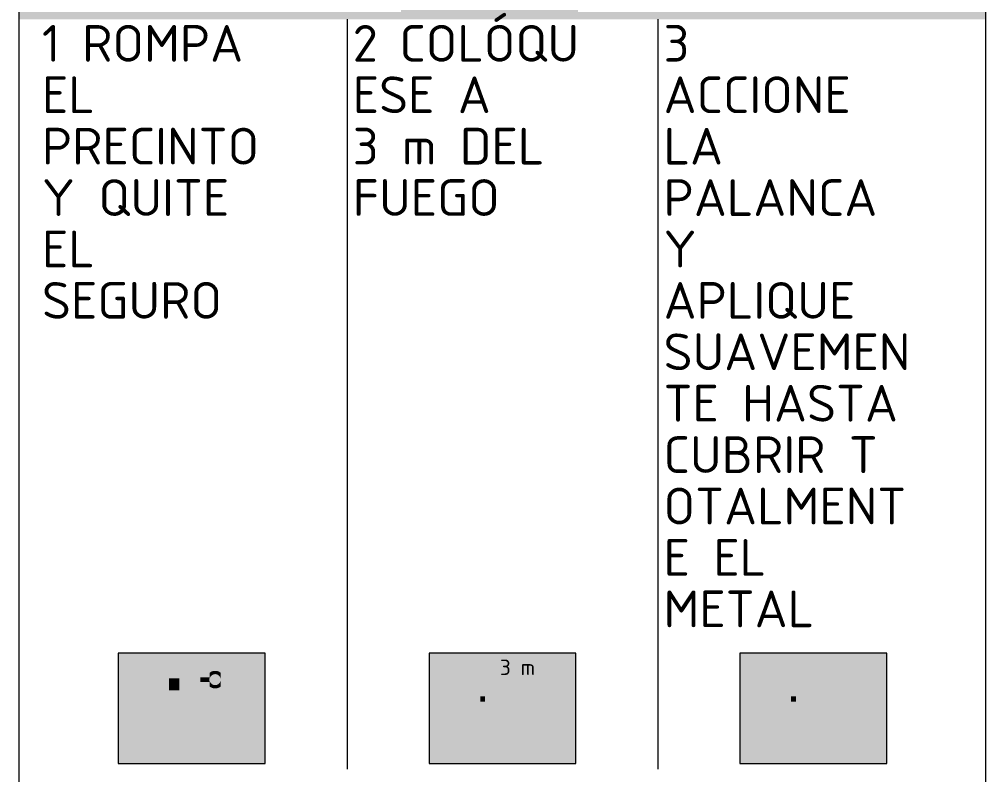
# Model space of a CAD drawing. Header units: millimetres. Extents: x 0 to 2208, y 0 to 420.
# Drawn here: x 1745.2 to 1830.8, y 273.2 to 340 of the extents above; entities that cross this region are included whole.
import ezdxf
from ezdxf.enums import TextEntityAlignment as Align

# ---------------------------------------------------------------- set-up
doc = ezdxf.new("R2010")
doc.units = ezdxf.units.MM
doc.layers.add('08-FINA', color=5, linetype='CONTINUOUS', lineweight=18)
doc.layers.add('13-GRAFICA', color=30, linetype='CONTINUOUS', lineweight=18)
doc.styles.add('ISO3098', font='isocpeur.ttf')

msp = doc.modelspace()

# ---------------------------------------------------------------- hatches: boundary and pattern name
at = {"layer": '13-GRAFICA', "true_color": 0x191919}
h = msp.add_hatch(color=7, dxfattribs=at)
h.dxf.hatch_style = 1
h.paths.add_polyline_path([(1830.765, 340.004), (1830.765, 343.644), (1745.235, 343.644), (1745.235, 340.004)])
at = {"layer": '13-GRAFICA', "true_color": 0xffffff}
h = msp.add_hatch(color=7, dxfattribs=at)
h.dxf.hatch_style = 1
h.paths.add_polyline_path([(1766.99, 274.154), (1766.99, 283.904), (1753.99, 283.904), (1753.99, 274.154)])
h = msp.add_hatch(color=7, dxfattribs=at)
h.dxf.hatch_style = 1
h.paths.add_polyline_path([(1794.5, 274.154), (1794.5, 283.904), (1781.5, 283.904), (1781.5, 274.154)])
h = msp.add_hatch(color=7, dxfattribs=at)
h.dxf.hatch_style = 1
h.paths.add_polyline_path([(1822.01, 274.154), (1822.01, 283.904), (1809.01, 283.904), (1809.01, 274.154)])
at = {"layer": '13-GRAFICA', "true_color": 0x191919}
h = msp.add_hatch(color=7, dxfattribs=at)
h.dxf.hatch_style = 1
h.paths.add_polyline_path([(1761.189, 282.543), (1761.208, 282.544), (1761.227, 282.543), (1761.245, 282.541), (1761.263, 282.537), (1761.281, 282.531), (1761.298, 282.523), (1761.314, 282.514), (1761.329, 282.503), (1761.343, 282.491), (1761.356, 282.477), (1761.368, 282.463), (1761.377, 282.447), (1761.386, 282.43), (1761.392, 282.413), (1761.397, 282.395), (1761.4, 282.376), (1761.402, 282.358), (1761.401, 282.339), (1761.399, 282.32), (1761.395, 282.302), (1761.389, 282.284), (1761.381, 282.267), (1761.372, 282.251), (1761.361, 282.236), (1761.349, 282.222), (1761.335, 282.209), (1761.32, 282.198), (1761.304, 282.188), (1761.288, 282.18), (1761.27, 282.173), (1761.252, 282.168), (1758.819, 281.636), (1758.8, 281.633), (1758.782, 281.631), (1758.763, 281.632), (1758.744, 281.634), (1758.726, 281.639), (1758.709, 281.645), (1758.692, 281.652), (1758.675, 281.661), (1758.66, 281.672), (1758.646, 281.685), (1758.633, 281.698), (1758.622, 281.713), (1758.612, 281.729), (1758.604, 281.745), (1758.597, 281.763), (1758.592, 281.781), (1758.589, 281.799), (1758.588, 281.818), (1758.588, 281.837), (1758.591, 281.855), (1758.595, 281.873), (1758.601, 281.891), (1758.609, 281.908), (1758.618, 281.924), (1758.629, 281.939), (1758.641, 281.953), (1758.655, 281.966), (1758.669, 281.978), (1758.685, 281.987), (1758.702, 281.996), (1758.719, 282.002), (1758.737, 282.007), (1761.171, 282.54)])
h = msp.add_hatch(color=7, dxfattribs=at)
h.dxf.hatch_style = 1
h.paths.add_polyline_path([(1762.137, 282.213), (1762.202, 282.252), (1762.272, 282.285), (1762.344, 282.311), (1762.418, 282.329), (1762.494, 282.34), (1762.57, 282.344), (1762.647, 282.34), (1762.722, 282.329), (1762.796, 282.311), (1762.869, 282.285), (1762.938, 282.252), (1763.003, 282.213), (1763.058, 282.173), (1763.058, 281.564), (1763.055, 281.612), (1763.048, 281.659), (1763.037, 281.706), (1763.02, 281.751), (1763, 281.794), (1762.975, 281.835), (1762.947, 281.873), (1762.915, 281.909), (1762.879, 281.941), (1762.841, 281.969), (1762.8, 281.994), (1762.757, 282.015), (1762.712, 282.031), (1762.665, 282.042), (1762.618, 282.049), (1762.57, 282.052), (1762.522, 282.049), (1762.475, 282.042), (1762.429, 282.031), (1762.383, 282.015), (1762.34, 281.994), (1762.299, 281.969), (1762.261, 281.941), (1762.225, 281.909), (1762.193, 281.873), (1762.165, 281.835), (1762.14, 281.794), (1762.12, 281.751), (1762.104, 281.706), (1762.092, 281.659), (1762.085, 281.612), (1762.083, 281.564), (1762.083, 282.173)])
h = msp.add_hatch(color=7, dxfattribs=at)
h.dxf.hatch_style = 1
h.paths.add_polyline_path([(1784.46, 275.153), (1784.461, 275.123), (1784.459, 275.094), (1784.454, 275.064), (1784.446, 275.035), (1784.435, 275.007), (1784.422, 274.981), (1784.406, 274.955), (1784.388, 274.932), (1784.368, 274.91), (1784.345, 274.89), (1784.321, 274.873), (1784.295, 274.858), (1784.268, 274.846), (1784.239, 274.836), (1784.21, 274.83), (1784.181, 274.826), (1784.151, 274.825), (1784.121, 274.827), (1784.092, 274.832), (1784.063, 274.84), (1784.035, 274.85), (1784.008, 274.864), (1783.983, 274.879), (1783.959, 274.898), (1783.937, 274.918), (1783.918, 274.941), (1783.9, 274.965), (1783.886, 274.991), (1783.873, 275.018), (1783.864, 275.046), (1783.206, 277.373), (1782.705, 275.065), (1782.697, 275.036), (1782.686, 275.008), (1782.673, 274.981), (1782.657, 274.956), (1782.639, 274.932), (1782.619, 274.91), (1782.596, 274.891), (1782.572, 274.873), (1782.546, 274.858), (1782.519, 274.846), (1782.491, 274.837), (1782.461, 274.83), (1782.432, 274.826), (1782.402, 274.825), (1782.372, 274.827), (1782.343, 274.832), (1782.314, 274.84), (1782.286, 274.85), (1782.259, 274.863), (1782.234, 274.879), (1782.21, 274.897), (1782.189, 274.918), (1782.169, 274.94), (1782.152, 274.965), (1782.137, 274.991), (1782.124, 275.018), (1782.115, 275.046), (1782.108, 275.075), (1782.104, 275.105), (1782.103, 275.135), (1782.105, 275.164), (1782.11, 275.194), (1782.81, 278.412), (1782.807, 278.416), (1782.788, 278.452), (1782.773, 278.49), (1782.761, 278.53), (1782.754, 278.57), (1782.75, 278.611), (1782.75, 278.652), (1782.902, 281.238), (1782.907, 281.279), (1782.915, 281.319), (1782.928, 281.358), (1782.944, 281.396), (1782.963, 281.432), (1782.986, 281.466), (1783.013, 281.497), (1783.042, 281.526), (1783.074, 281.551), (1783.108, 281.574), (1783.145, 281.593), (1783.146, 281.594), (1783.118, 281.619), (1783.078, 281.664), (1783.042, 281.712), (1783.012, 281.763), (1782.986, 281.817), (1782.966, 281.873), (1782.951, 281.931), (1782.943, 281.99), (1782.94, 282.05), (1782.943, 282.109), (1782.951, 282.168), (1782.966, 282.226), (1782.986, 282.283), (1783.012, 282.336), (1783.042, 282.388), (1783.078, 282.436), (1783.118, 282.48), (1783.162, 282.52), (1783.21, 282.556), (1783.261, 282.586), (1783.315, 282.612), (1783.372, 282.632), (1783.429, 282.646), (1783.489, 282.655), (1783.548, 282.658), (1783.608, 282.655), (1783.667, 282.646), (1783.725, 282.632), (1783.781, 282.612), (1783.835, 282.586), (1783.886, 282.556), (1783.934, 282.52), (1783.978, 282.48), (1784.018, 282.436), (1784.054, 282.388), (1784.085, 282.336), (1784.11, 282.283), (1784.13, 282.226), (1784.145, 282.168), (1784.154, 282.109), (1784.157, 282.05), (1784.154, 281.99), (1784.145, 281.931), (1784.13, 281.873), (1784.11, 281.817), (1784.085, 281.763), (1784.054, 281.712), (1784.018, 281.664), (1783.978, 281.619), (1783.934, 281.579), (1783.886, 281.544), (1783.835, 281.513), (1783.781, 281.488), (1783.725, 281.467), (1783.667, 281.453), (1783.663, 281.452), (1783.681, 281.425), (1783.7, 281.388), (1783.715, 281.35), (1783.727, 281.311), (1783.734, 281.271), (1783.738, 281.23), (1783.738, 281.189), (1783.704, 280.615), (1784.413, 279.633), (1785.341, 279.766), (1785.363, 279.768), (1785.386, 279.768), (1785.408, 279.766), (1785.43, 279.761), (1785.451, 279.754), (1785.472, 279.746), (1785.492, 279.735), (1785.51, 279.723), (1785.527, 279.708), (1785.543, 279.692), (1785.557, 279.675), (1785.57, 279.656), (1785.58, 279.636), (1785.589, 279.616), (1785.595, 279.594), (1785.599, 279.572), (1785.601, 279.55), (1785.601, 279.528), (1785.599, 279.505), (1785.594, 279.483), (1785.588, 279.462), (1785.579, 279.441), (1785.568, 279.422), (1785.556, 279.403), (1785.542, 279.386), (1785.526, 279.37), (1785.508, 279.356), (1785.49, 279.344), (1785.47, 279.333), (1785.449, 279.325), (1785.428, 279.318), (1785.406, 279.314), (1784.341, 279.162), (1784.318, 279.16), (1784.296, 279.16), (1784.274, 279.163), (1784.251, 279.167), (1784.23, 279.174), (1784.209, 279.183), (1784.189, 279.193), (1784.171, 279.206), (1784.154, 279.221), (1784.138, 279.237), (1784.124, 279.254), (1783.661, 279.894), (1783.585, 278.603), (1783.581, 278.562), (1783.573, 278.522), (1783.56, 278.483), (1783.544, 278.445), (1783.539, 278.434), (1784.449, 275.212), (1784.456, 275.183)])
h = msp.add_hatch(color=7, dxfattribs=at)
h.dxf.hatch_style = 1
h.paths.add_polyline_path([(1811.97, 275.153), (1811.971, 275.123), (1811.969, 275.094), (1811.964, 275.064), (1811.956, 275.035), (1811.945, 275.007), (1811.932, 274.981), (1811.916, 274.955), (1811.898, 274.932), (1811.877, 274.91), (1811.855, 274.89), (1811.831, 274.873), (1811.805, 274.858), (1811.778, 274.846), (1811.749, 274.836), (1811.72, 274.83), (1811.691, 274.826), (1811.661, 274.825), (1811.631, 274.827), (1811.601, 274.832), (1811.573, 274.84), (1811.545, 274.85), (1811.518, 274.864), (1811.493, 274.879), (1811.469, 274.898), (1811.447, 274.918), (1811.428, 274.941), (1811.41, 274.965), (1811.396, 274.991), (1811.383, 275.018), (1811.374, 275.046), (1810.716, 277.373), (1810.215, 275.065), (1810.207, 275.036), (1810.196, 275.008), (1810.183, 274.981), (1810.167, 274.956), (1810.149, 274.932), (1810.129, 274.91), (1810.106, 274.891), (1810.082, 274.873), (1810.056, 274.858), (1810.029, 274.846), (1810, 274.837), (1809.971, 274.83), (1809.942, 274.826), (1809.912, 274.825), (1809.882, 274.827), (1809.853, 274.832), (1809.824, 274.84), (1809.796, 274.85), (1809.769, 274.863), (1809.744, 274.879), (1809.72, 274.897), (1809.698, 274.918), (1809.679, 274.94), (1809.661, 274.965), (1809.647, 274.991), (1809.634, 275.018), (1809.625, 275.046), (1809.618, 275.075), (1809.614, 275.105), (1809.613, 275.135), (1809.615, 275.164), (1809.62, 275.194), (1810.32, 278.412), (1810.317, 278.416), (1810.298, 278.452), (1810.283, 278.49), (1810.271, 278.53), (1810.264, 278.57), (1810.26, 278.611), (1810.26, 278.652), (1810.412, 281.238), (1810.417, 281.279), (1810.425, 281.319), (1810.438, 281.358), (1810.454, 281.396), (1810.473, 281.432), (1810.496, 281.466), (1810.523, 281.497), (1810.552, 281.526), (1810.584, 281.551), (1810.618, 281.574), (1810.655, 281.593), (1810.656, 281.594), (1810.628, 281.619), (1810.588, 281.664), (1810.552, 281.712), (1810.522, 281.763), (1810.496, 281.817), (1810.476, 281.873), (1810.461, 281.931), (1810.453, 281.99), (1810.45, 282.05), (1810.453, 282.109), (1810.461, 282.168), (1810.476, 282.226), (1810.496, 282.283), (1810.522, 282.336), (1810.552, 282.388), (1810.588, 282.436), (1810.628, 282.48), (1810.672, 282.52), (1810.72, 282.556), (1810.771, 282.586), (1810.825, 282.612), (1810.881, 282.632), (1810.939, 282.646), (1810.998, 282.655), (1811.058, 282.658), (1811.118, 282.655), (1811.177, 282.646), (1811.235, 282.632), (1811.291, 282.612), (1811.345, 282.586), (1811.396, 282.556), (1811.444, 282.52), (1811.488, 282.48), (1811.528, 282.436), (1811.564, 282.388), (1811.595, 282.336), (1811.62, 282.283), (1811.64, 282.226), (1811.655, 282.168), (1811.664, 282.109), (1811.667, 282.05), (1811.664, 281.99), (1811.655, 281.931), (1811.64, 281.873), (1811.62, 281.817), (1811.595, 281.763), (1811.564, 281.712), (1811.528, 281.664), (1811.488, 281.619), (1811.444, 281.579), (1811.396, 281.544), (1811.345, 281.513), (1811.291, 281.488), (1811.235, 281.467), (1811.177, 281.453), (1811.173, 281.452), (1811.191, 281.425), (1811.21, 281.388), (1811.225, 281.35), (1811.237, 281.311), (1811.244, 281.271), (1811.248, 281.23), (1811.248, 281.189), (1811.214, 280.615), (1811.923, 279.633), (1812.851, 279.766), (1812.873, 279.768), (1812.896, 279.768), (1812.918, 279.766), (1812.94, 279.761), (1812.961, 279.754), (1812.982, 279.746), (1813.002, 279.735), (1813.02, 279.723), (1813.037, 279.708), (1813.053, 279.692), (1813.067, 279.675), (1813.08, 279.656), (1813.09, 279.636), (1813.099, 279.616), (1813.105, 279.594), (1813.109, 279.572), (1813.111, 279.55), (1813.111, 279.528), (1813.109, 279.505), (1813.104, 279.483), (1813.098, 279.462), (1813.089, 279.441), (1813.078, 279.422), (1813.066, 279.403), (1813.052, 279.386), (1813.036, 279.37), (1813.018, 279.356), (1813, 279.344), (1812.98, 279.333), (1812.959, 279.325), (1812.938, 279.318), (1812.916, 279.314), (1811.851, 279.162), (1811.828, 279.16), (1811.806, 279.16), (1811.783, 279.163), (1811.761, 279.167), (1811.74, 279.174), (1811.719, 279.183), (1811.699, 279.193), (1811.681, 279.206), (1811.663, 279.221), (1811.648, 279.237), (1811.634, 279.254), (1811.171, 279.894), (1811.095, 278.603), (1811.091, 278.562), (1811.083, 278.522), (1811.07, 278.483), (1811.054, 278.445), (1811.048, 278.434), (1811.959, 275.212), (1811.966, 275.183)])
at = {"layer": '13-GRAFICA', "true_color": 0xcba23e}
h = msp.add_hatch(color=7, dxfattribs=at)
h.dxf.hatch_style = 1
h.paths.add_polyline_path([(1758.474, 280.605), (1758.474, 281.669), (1759.386, 281.669), (1759.386, 280.605)])
at = {"layer": '13-GRAFICA', "true_color": 0x191919}
h = msp.add_hatch(color=7, dxfattribs=at)
h.dxf.hatch_style = 1
h.paths.add_polyline_path([(1760.833, 280.93), (1760.85, 280.922), (1760.866, 280.911), (1760.881, 280.899), (1760.895, 280.886), (1760.907, 280.871), (1760.918, 280.856), (1760.927, 280.839), (1760.934, 280.821), (1760.94, 280.803), (1760.943, 280.784), (1760.945, 280.765), (1761.097, 277.419), (1761.097, 277.401), (1761.095, 277.382), (1761.092, 277.364), (1761.086, 277.346), (1761.079, 277.329), (1761.07, 277.312), (1761.06, 277.297), (1761.048, 277.282), (1761.035, 277.269), (1761.02, 277.258), (1761.004, 277.247), (1760.988, 277.238), (1760.971, 277.231), (1760.953, 277.226), (1760.935, 277.222), (1760.916, 277.221), (1760.897, 277.221), (1760.879, 277.223), (1760.86, 277.226), (1760.843, 277.232), (1760.825, 277.239), (1760.809, 277.248), (1760.794, 277.258), (1760.779, 277.27), (1760.766, 277.283), (1760.754, 277.298), (1760.744, 277.313), (1760.735, 277.33), (1760.728, 277.347), (1760.723, 277.365), (1760.719, 277.383), (1760.717, 277.402), (1760.571, 280.618), (1759.326, 281.033), (1759.309, 281.04), (1759.292, 281.048), (1759.276, 281.058), (1759.262, 281.07), (1759.248, 281.082), (1759.236, 281.097), (1759.225, 281.112), (1759.216, 281.128), (1759.209, 281.145), (1759.203, 281.163), (1759.199, 281.181), (1759.197, 281.2), (1759.196, 281.218), (1759.198, 281.237), (1759.201, 281.255), (1759.206, 281.273), (1759.213, 281.291), (1759.221, 281.307), (1759.231, 281.323), (1759.243, 281.338), (1759.256, 281.351), (1759.27, 281.363), (1759.285, 281.374), (1759.301, 281.383), (1759.318, 281.391), (1759.336, 281.397), (1759.354, 281.401), (1759.373, 281.403), (1759.392, 281.403), (1759.41, 281.402), (1759.429, 281.399), (1759.446, 281.394), (1760.815, 280.937)])
at = {"layer": '13-GRAFICA', "true_color": 0xffd200}
h = msp.add_hatch(color=7, dxfattribs=at)
h.dxf.hatch_style = 1
h.paths.add_polyline_path([(1761.27, 281.369), (1761.27, 281.759), (1762.05, 281.759), (1762.05, 281.369)])
at = {"layer": '13-GRAFICA', "true_color": 0x191919}
h = msp.add_hatch(color=7, dxfattribs=at)
h.dxf.hatch_style = 1
h.paths.add_polyline_path([(1762.075, 280.961), (1762.019, 281.013), (1761.967, 281.069), (1761.922, 281.131), (1761.882, 281.196), (1761.849, 281.266), (1761.824, 281.338), (1761.805, 281.412), (1761.794, 281.488), (1761.79, 281.564), (1761.794, 281.641), (1761.805, 281.716), (1761.824, 281.791), (1761.849, 281.863), (1761.882, 281.932), (1761.922, 281.997), (1761.967, 282.059), (1762.019, 282.116), (1762.075, 282.167), (1762.083, 282.173), (1762.083, 281.564), (1762.083, 280.956)])
h = msp.add_hatch(color=7, dxfattribs=at)
h.dxf.hatch_style = 1
h.paths.add_polyline_path([(1763.003, 280.916), (1762.938, 280.876), (1762.869, 280.844), (1762.796, 280.818), (1762.722, 280.799), (1762.647, 280.788), (1762.57, 280.784), (1762.494, 280.788), (1762.418, 280.799), (1762.344, 280.818), (1762.272, 280.844), (1762.202, 280.876), (1762.137, 280.916), (1762.083, 280.956), (1762.083, 281.564), (1762.085, 281.516), (1762.092, 281.469), (1762.104, 281.423), (1762.12, 281.378), (1762.14, 281.334), (1762.165, 281.293), (1762.193, 281.255), (1762.225, 281.219), (1762.261, 281.187), (1762.299, 281.159), (1762.34, 281.134), (1762.383, 281.114), (1762.429, 281.098), (1762.475, 281.086), (1762.522, 281.079), (1762.57, 281.077), (1762.618, 281.079), (1762.665, 281.086), (1762.712, 281.098), (1762.757, 281.114), (1762.8, 281.134), (1762.841, 281.159), (1762.879, 281.187), (1762.915, 281.219), (1762.947, 281.255), (1762.975, 281.293), (1763, 281.334), (1763.02, 281.378), (1763.037, 281.423), (1763.048, 281.469), (1763.055, 281.516), (1763.058, 281.564), (1763.058, 280.956)])
h = msp.add_hatch(color=7, dxfattribs=at)
h.dxf.hatch_style = 1
h.paths.add_polyline_path([(1763.316, 281.338), (1763.291, 281.266), (1763.258, 281.196), (1763.219, 281.131), (1763.173, 281.069), (1763.122, 281.013), (1763.065, 280.961), (1763.058, 280.956), (1763.058, 281.564), (1763.058, 282.173), (1763.065, 282.167), (1763.122, 282.116), (1763.173, 282.059), (1763.219, 281.997), (1763.258, 281.932), (1763.291, 281.863), (1763.316, 281.791), (1763.335, 281.716), (1763.346, 281.641), (1763.35, 281.564), (1763.346, 281.488), (1763.335, 281.412)])
at = {"layer": '13-GRAFICA', "true_color": 0xc81e2d}
h = msp.add_hatch(color=7, dxfattribs=at)
h.dxf.hatch_style = 1
h.paths.add_polyline_path([(1763.593, 281.394), (1763.577, 281.397), (1763.561, 281.401), (1763.545, 281.407), (1763.53, 281.414), (1763.515, 281.422), (1763.502, 281.432), (1763.489, 281.443), (1763.478, 281.456), (1763.468, 281.469), (1763.46, 281.484), (1763.452, 281.499), (1763.447, 281.515), (1763.443, 281.531), (1763.44, 281.547), (1763.439, 281.564), (1763.44, 281.581), (1763.443, 281.597), (1763.447, 281.614), (1763.452, 281.629), (1763.46, 281.645), (1763.468, 281.659), (1763.478, 281.672), (1763.489, 281.685), (1763.502, 281.696), (1763.515, 281.706), (1763.53, 281.715), (1763.545, 281.722), (1763.561, 281.727), (1763.577, 281.731), (1763.593, 281.734), (1763.61, 281.735), (1765.43, 281.735), (1765.43, 282.052), (1766.21, 281.564), (1765.43, 281.077), (1765.43, 281.394), (1763.61, 281.394)])
at = {"layer": '13-GRAFICA', "true_color": 0x191919}
h = msp.add_hatch(color=7, dxfattribs=at)
h.dxf.hatch_style = 1
h.paths.add_polyline_path([(1786.83, 281.272), (1791.835, 281.272), (1791.835, 281.467), (1792.225, 281.272), (1792.42, 281.272), (1792.43, 281.271), (1792.439, 281.27), (1792.448, 281.267), (1792.457, 281.264), (1792.466, 281.26), (1792.474, 281.255), (1792.482, 281.25), (1792.489, 281.243), (1792.495, 281.236), (1792.501, 281.228), (1792.506, 281.22), (1792.51, 281.211), (1792.513, 281.202), (1792.516, 281.193), (1792.517, 281.184), (1792.518, 281.174), (1792.517, 281.165), (1792.516, 281.155), (1792.513, 281.146), (1792.51, 281.137), (1792.506, 281.128), (1792.501, 281.12), (1792.495, 281.112), (1792.489, 281.105), (1792.482, 281.099), (1792.474, 281.093), (1792.466, 281.088), (1792.457, 281.084), (1792.448, 281.081), (1792.439, 281.079), (1792.43, 281.077), (1792.42, 281.077), (1792.225, 281.077), (1791.835, 280.882), (1791.835, 281.077), (1786.83, 281.077), (1786.83, 280.882), (1786.44, 281.077), (1786.245, 281.077), (1786.235, 281.077), (1786.226, 281.079), (1786.217, 281.081), (1786.208, 281.084), (1786.199, 281.088), (1786.191, 281.093), (1786.183, 281.099), (1786.176, 281.105), (1786.17, 281.112), (1786.164, 281.12), (1786.159, 281.128), (1786.155, 281.137), (1786.152, 281.146), (1786.149, 281.155), (1786.148, 281.165), (1786.147, 281.174), (1786.148, 281.184), (1786.149, 281.193), (1786.152, 281.202), (1786.155, 281.211), (1786.159, 281.22), (1786.164, 281.228), (1786.17, 281.236), (1786.176, 281.243), (1786.183, 281.25), (1786.191, 281.255), (1786.199, 281.26), (1786.208, 281.264), (1786.217, 281.267), (1786.226, 281.27), (1786.235, 281.271), (1786.245, 281.272), (1786.44, 281.272), (1786.83, 281.467)])
at = {"layer": '13-GRAFICA', "true_color": 0xb21820}
h = msp.add_hatch(color=7, dxfattribs=at)
h.dxf.hatch_style = 1
h.paths.add_polyline_path([(1757.637, 275.129), (1757.637, 279.844), (1757.643, 279.933), (1757.662, 280.021), (1757.693, 280.107), (1757.736, 280.191), (1757.79, 280.271), (1757.855, 280.347), (1757.931, 280.418), (1758.016, 280.484), (1758.11, 280.544), (1758.212, 280.597), (1758.321, 280.642), (1758.435, 280.68), (1758.555, 280.71), (1758.678, 280.732), (1758.803, 280.745), (1758.93, 280.749), (1759.057, 280.745), (1759.182, 280.732), (1759.305, 280.71), (1759.425, 280.68), (1759.539, 280.642), (1759.648, 280.597), (1759.75, 280.544), (1759.844, 280.484), (1759.929, 280.418), (1760.005, 280.347), (1760.07, 280.271), (1760.124, 280.191), (1760.167, 280.107), (1760.198, 280.021), (1760.217, 279.933), (1760.223, 279.844), (1760.223, 275.129)])
at = {"layer": '13-GRAFICA', "true_color": 0xcba23e}
h = msp.add_hatch(color=7, dxfattribs=at)
h.dxf.hatch_style = 1
h.paths.add_polyline_path([(1786.034, 279.606), (1786.034, 280.098), (1786.456, 280.098), (1786.456, 279.606)])
at = {"layer": '13-GRAFICA', "true_color": 0x191919}
h = msp.add_hatch(color=7, dxfattribs=at)
h.dxf.hatch_style = 1
h.paths.add_polyline_path([(1787.288, 280.501), (1787.296, 280.501), (1787.305, 280.501), (1787.313, 280.5), (1787.322, 280.498), (1787.33, 280.495), (1787.338, 280.492), (1787.345, 280.488), (1787.352, 280.483), (1787.359, 280.477), (1787.365, 280.471), (1787.37, 280.464), (1787.375, 280.456), (1787.378, 280.449), (1787.381, 280.441), (1787.384, 280.432), (1787.385, 280.424), (1787.386, 280.415), (1787.385, 280.407), (1787.384, 280.398), (1787.382, 280.39), (1787.38, 280.382), (1787.376, 280.374), (1787.372, 280.366), (1787.367, 280.359), (1787.361, 280.353), (1787.355, 280.347), (1787.348, 280.342), (1787.341, 280.337), (1787.333, 280.333), (1787.325, 280.33), (1787.317, 280.328), (1786.194, 280.082), (1786.185, 280.081), (1786.176, 280.08), (1786.168, 280.08), (1786.159, 280.082), (1786.151, 280.083), (1786.143, 280.086), (1786.135, 280.09), (1786.127, 280.094), (1786.12, 280.099), (1786.114, 280.105), (1786.108, 280.111), (1786.103, 280.118), (1786.098, 280.125), (1786.094, 280.133), (1786.091, 280.141), (1786.089, 280.149), (1786.088, 280.158), (1786.087, 280.166), (1786.087, 280.175), (1786.088, 280.183), (1786.09, 280.192), (1786.093, 280.2), (1786.097, 280.208), (1786.101, 280.215), (1786.106, 280.222), (1786.112, 280.229), (1786.118, 280.235), (1786.125, 280.24), (1786.132, 280.245), (1786.14, 280.248), (1786.148, 280.251), (1786.156, 280.254), (1787.279, 280.499)])
h = msp.add_hatch(color=7, dxfattribs=at)
h.dxf.hatch_style = 1
h.paths.add_polyline_path([(1787.123, 279.757), (1787.131, 279.753), (1787.139, 279.748), (1787.145, 279.742), (1787.152, 279.736), (1787.157, 279.729), (1787.162, 279.722), (1787.167, 279.714), (1787.17, 279.706), (1787.173, 279.698), (1787.174, 279.689), (1787.175, 279.681), (1787.245, 278.136), (1787.245, 278.128), (1787.244, 278.119), (1787.243, 278.111), (1787.24, 278.102), (1787.237, 278.094), (1787.233, 278.087), (1787.228, 278.08), (1787.222, 278.073), (1787.216, 278.067), (1787.21, 278.061), (1787.202, 278.057), (1787.195, 278.053), (1787.187, 278.049), (1787.179, 278.047), (1787.17, 278.045), (1787.162, 278.044), (1787.153, 278.045), (1787.144, 278.045), (1787.136, 278.047), (1787.128, 278.05), (1787.12, 278.053), (1787.112, 278.057), (1787.105, 278.062), (1787.098, 278.067), (1787.092, 278.073), (1787.087, 278.08), (1787.082, 278.087), (1787.078, 278.095), (1787.075, 278.103), (1787.072, 278.111), (1787.071, 278.12), (1787.07, 278.128), (1787.002, 279.612), (1786.428, 279.804), (1786.42, 279.807), (1786.412, 279.811), (1786.405, 279.816), (1786.398, 279.821), (1786.392, 279.827), (1786.386, 279.833), (1786.381, 279.84), (1786.377, 279.848), (1786.374, 279.856), (1786.371, 279.864), (1786.369, 279.872), (1786.368, 279.881), (1786.368, 279.89), (1786.369, 279.898), (1786.37, 279.907), (1786.372, 279.915), (1786.375, 279.923), (1786.379, 279.931), (1786.384, 279.938), (1786.389, 279.945), (1786.395, 279.951), (1786.402, 279.956), (1786.409, 279.961), (1786.416, 279.966), (1786.424, 279.969), (1786.432, 279.972), (1786.441, 279.974), (1786.449, 279.975), (1786.458, 279.975), (1786.467, 279.974), (1786.475, 279.973), (1786.483, 279.97), (1787.115, 279.76)])
at = {"layer": '13-GRAFICA', "true_color": 0xcba23e}
h = msp.add_hatch(color=7, dxfattribs=at)
h.dxf.hatch_style = 1
h.paths.add_polyline_path([(1813.544, 279.606), (1813.544, 280.098), (1813.966, 280.098), (1813.966, 279.606)])
at = {"layer": '13-GRAFICA', "true_color": 0x191919}
h = msp.add_hatch(color=7, dxfattribs=at)
h.dxf.hatch_style = 1
h.paths.add_polyline_path([(1814.798, 280.501), (1814.806, 280.501), (1814.815, 280.501), (1814.823, 280.5), (1814.832, 280.498), (1814.84, 280.495), (1814.848, 280.492), (1814.855, 280.488), (1814.862, 280.483), (1814.869, 280.477), (1814.875, 280.471), (1814.88, 280.464), (1814.885, 280.456), (1814.888, 280.449), (1814.891, 280.441), (1814.894, 280.432), (1814.895, 280.424), (1814.896, 280.415), (1814.895, 280.407), (1814.894, 280.398), (1814.892, 280.39), (1814.89, 280.382), (1814.886, 280.374), (1814.882, 280.366), (1814.877, 280.359), (1814.871, 280.353), (1814.865, 280.347), (1814.858, 280.342), (1814.851, 280.337), (1814.843, 280.333), (1814.835, 280.33), (1814.827, 280.328), (1813.704, 280.082), (1813.695, 280.081), (1813.686, 280.08), (1813.678, 280.08), (1813.669, 280.082), (1813.661, 280.083), (1813.653, 280.086), (1813.645, 280.09), (1813.637, 280.094), (1813.63, 280.099), (1813.624, 280.105), (1813.618, 280.111), (1813.613, 280.118), (1813.608, 280.125), (1813.604, 280.133), (1813.601, 280.141), (1813.599, 280.149), (1813.598, 280.158), (1813.597, 280.166), (1813.597, 280.175), (1813.598, 280.183), (1813.6, 280.192), (1813.603, 280.2), (1813.607, 280.208), (1813.611, 280.215), (1813.616, 280.222), (1813.622, 280.229), (1813.628, 280.235), (1813.635, 280.24), (1813.642, 280.245), (1813.65, 280.248), (1813.658, 280.251), (1813.666, 280.254), (1814.789, 280.499)])
h = msp.add_hatch(color=7, dxfattribs=at)
h.dxf.hatch_style = 1
h.paths.add_polyline_path([(1814.633, 279.757), (1814.641, 279.753), (1814.649, 279.748), (1814.655, 279.742), (1814.662, 279.736), (1814.667, 279.729), (1814.672, 279.722), (1814.676, 279.714), (1814.68, 279.706), (1814.682, 279.698), (1814.684, 279.689), (1814.685, 279.681), (1814.755, 278.136), (1814.755, 278.128), (1814.754, 278.119), (1814.753, 278.111), (1814.75, 278.102), (1814.747, 278.094), (1814.743, 278.087), (1814.738, 278.08), (1814.732, 278.073), (1814.726, 278.067), (1814.72, 278.061), (1814.712, 278.057), (1814.705, 278.053), (1814.697, 278.049), (1814.689, 278.047), (1814.68, 278.045), (1814.672, 278.044), (1814.663, 278.045), (1814.654, 278.045), (1814.646, 278.047), (1814.638, 278.05), (1814.63, 278.053), (1814.622, 278.057), (1814.615, 278.062), (1814.608, 278.067), (1814.602, 278.073), (1814.597, 278.08), (1814.592, 278.087), (1814.588, 278.095), (1814.585, 278.103), (1814.582, 278.111), (1814.581, 278.12), (1814.58, 278.128), (1814.512, 279.612), (1813.938, 279.804), (1813.93, 279.807), (1813.922, 279.811), (1813.915, 279.816), (1813.908, 279.821), (1813.902, 279.827), (1813.896, 279.833), (1813.891, 279.84), (1813.887, 279.848), (1813.884, 279.856), (1813.881, 279.864), (1813.879, 279.872), (1813.878, 279.881), (1813.878, 279.89), (1813.878, 279.898), (1813.88, 279.907), (1813.882, 279.915), (1813.885, 279.923), (1813.889, 279.931), (1813.894, 279.938), (1813.899, 279.945), (1813.905, 279.951), (1813.912, 279.956), (1813.919, 279.961), (1813.926, 279.966), (1813.934, 279.969), (1813.942, 279.972), (1813.951, 279.974), (1813.959, 279.975), (1813.968, 279.975), (1813.977, 279.974), (1813.985, 279.973), (1813.993, 279.97), (1814.625, 279.76)])
at = {"layer": '13-GRAFICA', "true_color": 0xb21820}
h = msp.add_hatch(color=7, dxfattribs=at)
h.dxf.hatch_style = 1
h.paths.add_polyline_path([(1785.648, 277.079), (1785.648, 279.255), (1785.651, 279.296), (1785.66, 279.337), (1785.674, 279.377), (1785.694, 279.415), (1785.719, 279.452), (1785.749, 279.487), (1785.784, 279.52), (1785.823, 279.551), (1785.866, 279.578), (1785.913, 279.603), (1785.964, 279.624), (1786.017, 279.641), (1786.072, 279.655), (1786.129, 279.665), (1786.187, 279.671), (1786.245, 279.673), (1786.303, 279.671), (1786.361, 279.665), (1786.418, 279.655), (1786.473, 279.641), (1786.526, 279.624), (1786.577, 279.603), (1786.624, 279.578), (1786.667, 279.551), (1786.706, 279.52), (1786.741, 279.487), (1786.771, 279.452), (1786.796, 279.415), (1786.816, 279.377), (1786.83, 279.337), (1786.839, 279.296), (1786.842, 279.255), (1786.842, 277.079)])
at = {"layer": '13-GRAFICA', "true_color": 0xe63c14}
h = msp.add_hatch(color=7, dxfattribs=at)
h.dxf.hatch_style = 1
h.paths.add_polyline_path([(1791.179, 275.007), (1791.167, 275.009), (1791.155, 275.012), (1791.143, 275.016), (1791.132, 275.022), (1791.121, 275.029), (1791.111, 275.036), (1791.102, 275.045), (1791.094, 275.054), (1791.087, 275.065), (1791.081, 275.076), (1791.076, 275.087), (1790.748, 275.988), (1790.745, 276), (1790.742, 276.012), (1790.741, 276.025), (1790.741, 276.037), (1790.743, 276.049), (1790.745, 276.062), (1790.749, 276.074), (1790.754, 276.085), (1791.164, 276.904), (1791.169, 276.914), (1791.176, 276.924), (1791.184, 276.933), (1791.193, 276.942), (1791.202, 276.949), (1791.212, 276.956), (1791.223, 276.961), (1791.234, 276.965), (1791.246, 276.969), (1791.257, 276.971), (1791.269, 276.972), (1791.281, 276.972), (1791.293, 276.97), (1791.305, 276.968), (1791.317, 276.964), (1791.328, 276.959), (1791.338, 276.954), (1791.348, 276.947), (1791.357, 276.939), (1791.365, 276.93), (1791.373, 276.921), (1791.38, 276.911), (1791.514, 276.68), (1791.768, 277.698), (1791.772, 277.709), (1791.777, 277.721), (1791.782, 277.731), (1791.789, 277.741), (1791.797, 277.751), (1791.805, 277.759), (1791.815, 277.767), (1791.825, 277.774), (1791.836, 277.779), (1791.847, 277.784), (1791.858, 277.787), (1791.87, 277.79), (1791.882, 277.791), (1791.895, 277.791), (1791.907, 277.789), (1791.919, 277.787), (1791.93, 277.783), (1791.941, 277.779), (1791.952, 277.773), (1791.962, 277.766), (1791.971, 277.758), (1791.98, 277.749), (1791.987, 277.74), (1792.332, 277.263), (1792.544, 279.237), (1792.545, 279.249), (1792.549, 279.261), (1792.553, 279.273), (1792.558, 279.284), (1792.565, 279.294), (1792.572, 279.304), (1792.581, 279.313), (1792.59, 279.321), (1792.6, 279.328), (1792.611, 279.334), (1792.622, 279.339), (1792.633, 279.343), (1792.645, 279.345), (1792.658, 279.347), (1792.67, 279.347), (1792.682, 279.346), (1792.694, 279.344), (1792.706, 279.34), (1792.717, 279.336), (1792.728, 279.33), (1792.738, 279.323), (1792.748, 279.316), (1792.757, 279.307), (1792.764, 279.297), (1792.771, 279.287), (1792.777, 279.276), (1792.782, 279.265), (1792.785, 279.253), (1793.165, 277.701), (1793.379, 278.059), (1793.386, 278.069), (1793.394, 278.078), (1793.402, 278.087), (1793.412, 278.094), (1793.422, 278.101), (1793.432, 278.107), (1793.443, 278.111), (1793.455, 278.115), (1793.467, 278.117), (1793.479, 278.118), (1793.491, 278.118), (1793.503, 278.117), (1793.515, 278.115), (1793.526, 278.111), (1793.537, 278.107), (1793.548, 278.101), (1793.558, 278.094), (1793.567, 278.087), (1793.576, 278.078), (1793.583, 278.069), (1793.59, 278.059), (1793.596, 278.048), (1793.6, 278.037), (1793.604, 278.025), (1794.013, 276.387), (1794.016, 276.377), (1794.017, 276.366), (1794.017, 276.355), (1794.016, 276.344), (1794.015, 276.334), (1793.769, 275.105), (1793.766, 275.093), (1793.762, 275.082), (1793.757, 275.071), (1793.751, 275.061), (1793.743, 275.051), (1793.735, 275.042), (1793.726, 275.034), (1793.717, 275.027), (1793.706, 275.021), (1793.695, 275.016), (1793.684, 275.012), (1793.672, 275.009), (1793.661, 275.007), (1793.649, 275.006), (1791.192, 275.006)])
at = {"layer": '13-GRAFICA', "true_color": 0xb21820}
h = msp.add_hatch(color=7, dxfattribs=at)
h.dxf.hatch_style = 1
h.paths.add_polyline_path([(1813.158, 277.079), (1813.158, 279.255), (1813.161, 279.296), (1813.17, 279.337), (1813.184, 279.377), (1813.204, 279.415), (1813.229, 279.452), (1813.259, 279.487), (1813.294, 279.52), (1813.333, 279.551), (1813.376, 279.578), (1813.423, 279.603), (1813.474, 279.624), (1813.527, 279.641), (1813.582, 279.655), (1813.639, 279.665), (1813.696, 279.671), (1813.755, 279.673), (1813.813, 279.671), (1813.871, 279.665), (1813.928, 279.655), (1813.983, 279.641), (1814.036, 279.624), (1814.086, 279.603), (1814.133, 279.578), (1814.177, 279.551), (1814.216, 279.52), (1814.251, 279.487), (1814.281, 279.452), (1814.306, 279.415), (1814.326, 279.377), (1814.34, 279.337), (1814.349, 279.296), (1814.352, 279.255), (1814.352, 277.079)])
at = {"layer": '13-GRAFICA', "true_color": 0xcdcdd2}
h = msp.add_hatch(color=7, dxfattribs=at)
h.dxf.hatch_style = 1
h.paths.add_polyline_path([(1820.97, 275.324), (1818.11, 274.934), (1814.73, 279.517)])
at = {"layer": '13-GRAFICA', "true_color": 0xe63c14}
h = msp.add_hatch(color=7, dxfattribs=at)
h.dxf.hatch_style = 1
h.paths.add_polyline_path([(1818.689, 275.007), (1818.677, 275.009), (1818.665, 275.012), (1818.653, 275.016), (1818.642, 275.022), (1818.631, 275.029), (1818.621, 275.036), (1818.612, 275.045), (1818.604, 275.054), (1818.597, 275.065), (1818.591, 275.076), (1818.586, 275.087), (1818.258, 275.988), (1818.255, 276), (1818.252, 276.012), (1818.251, 276.025), (1818.251, 276.037), (1818.253, 276.049), (1818.255, 276.062), (1818.259, 276.074), (1818.264, 276.085), (1818.673, 276.904), (1818.679, 276.914), (1818.686, 276.924), (1818.694, 276.933), (1818.703, 276.942), (1818.712, 276.949), (1818.722, 276.956), (1818.733, 276.961), (1818.744, 276.965), (1818.756, 276.969), (1818.767, 276.971), (1818.779, 276.972), (1818.791, 276.972), (1818.803, 276.97), (1818.815, 276.968), (1818.826, 276.964), (1818.837, 276.959), (1818.848, 276.954), (1818.858, 276.947), (1818.867, 276.939), (1818.875, 276.93), (1818.883, 276.921), (1818.889, 276.911), (1819.024, 276.68), (1819.278, 277.698), (1819.282, 277.709), (1819.287, 277.721), (1819.292, 277.731), (1819.299, 277.741), (1819.307, 277.751), (1819.315, 277.759), (1819.325, 277.767), (1819.335, 277.774), (1819.346, 277.779), (1819.357, 277.784), (1819.368, 277.787), (1819.38, 277.79), (1819.392, 277.791), (1819.405, 277.791), (1819.417, 277.789), (1819.428, 277.787), (1819.44, 277.783), (1819.451, 277.779), (1819.462, 277.773), (1819.472, 277.766), (1819.481, 277.758), (1819.49, 277.749), (1819.497, 277.74), (1819.842, 277.263), (1820.054, 279.237), (1820.055, 279.249), (1820.059, 279.261), (1820.063, 279.273), (1820.068, 279.284), (1820.075, 279.294), (1820.082, 279.304), (1820.091, 279.313), (1820.1, 279.321), (1820.11, 279.328), (1820.12, 279.334), (1820.132, 279.339), (1820.143, 279.343), (1820.155, 279.345), (1820.167, 279.347), (1820.18, 279.347), (1820.192, 279.346), (1820.204, 279.344), (1820.216, 279.34), (1820.227, 279.336), (1820.238, 279.33), (1820.248, 279.323), (1820.258, 279.316), (1820.266, 279.307), (1820.274, 279.297), (1820.281, 279.287), (1820.287, 279.276), (1820.291, 279.265), (1820.295, 279.253), (1820.674, 277.701), (1820.889, 278.059), (1820.896, 278.069), (1820.904, 278.078), (1820.912, 278.087), (1820.922, 278.094), (1820.932, 278.101), (1820.942, 278.107), (1820.953, 278.111), (1820.965, 278.115), (1820.977, 278.117), (1820.989, 278.118), (1821.001, 278.118), (1821.013, 278.117), (1821.025, 278.115), (1821.036, 278.111), (1821.047, 278.107), (1821.058, 278.101), (1821.068, 278.094), (1821.077, 278.087), (1821.086, 278.078), (1821.093, 278.069), (1821.1, 278.059), (1821.106, 278.048), (1821.11, 278.037), (1821.114, 278.025), (1821.523, 276.387), (1821.526, 276.377), (1821.527, 276.366), (1821.527, 276.355), (1821.526, 276.344), (1821.525, 276.334), (1821.279, 275.105), (1821.276, 275.093), (1821.272, 275.082), (1821.267, 275.071), (1821.261, 275.061), (1821.253, 275.051), (1821.245, 275.042), (1821.236, 275.034), (1821.227, 275.027), (1821.216, 275.021), (1821.205, 275.016), (1821.194, 275.012), (1821.182, 275.009), (1821.17, 275.007), (1821.158, 275.006), (1818.701, 275.006)])
at = {"layer": '13-GRAFICA', "true_color": 0xffbe00}
h = msp.add_hatch(color=7, dxfattribs=at)
h.dxf.hatch_style = 1
h.paths.add_polyline_path([(1791.737, 275.056), (1791.731, 275.057), (1791.724, 275.059), (1791.718, 275.061), (1791.711, 275.065), (1791.706, 275.069), (1791.7, 275.073), (1791.695, 275.079), (1791.691, 275.084), (1791.687, 275.09), (1791.684, 275.097), (1791.681, 275.104), (1791.501, 275.644), (1791.499, 275.652), (1791.497, 275.659), (1791.497, 275.666), (1791.497, 275.674), (1791.497, 275.681), (1791.499, 275.689), (1791.501, 275.696), (1791.504, 275.703), (1791.729, 276.194), (1791.732, 276.2), (1791.736, 276.206), (1791.74, 276.212), (1791.745, 276.217), (1791.75, 276.221), (1791.756, 276.225), (1791.762, 276.228), (1791.768, 276.231), (1791.774, 276.233), (1791.781, 276.234), (1791.787, 276.235), (1791.794, 276.235), (1791.8, 276.234), (1791.807, 276.232), (1791.813, 276.23), (1791.819, 276.227), (1791.825, 276.224), (1791.83, 276.22), (1791.835, 276.215), (1791.84, 276.21), (1791.844, 276.204), (1791.848, 276.198), (1791.922, 276.06), (1792.062, 276.67), (1792.064, 276.677), (1792.066, 276.684), (1792.069, 276.69), (1792.073, 276.696), (1792.077, 276.702), (1792.082, 276.707), (1792.087, 276.712), (1792.093, 276.716), (1792.099, 276.719), (1792.105, 276.722), (1792.111, 276.724), (1792.118, 276.725), (1792.124, 276.726), (1792.131, 276.726), (1792.138, 276.725), (1792.144, 276.724), (1792.151, 276.722), (1792.157, 276.719), (1792.163, 276.715), (1792.168, 276.711), (1792.173, 276.707), (1792.178, 276.701), (1792.182, 276.696), (1792.372, 276.409), (1792.488, 277.594), (1792.489, 277.601), (1792.491, 277.608), (1792.493, 277.615), (1792.496, 277.622), (1792.5, 277.628), (1792.504, 277.634), (1792.508, 277.639), (1792.513, 277.644), (1792.519, 277.648), (1792.525, 277.652), (1792.531, 277.655), (1792.537, 277.657), (1792.544, 277.659), (1792.551, 277.66), (1792.557, 277.66), (1792.564, 277.659), (1792.571, 277.658), (1792.577, 277.656), (1792.583, 277.653), (1792.589, 277.65), (1792.595, 277.646), (1792.6, 277.641), (1792.605, 277.636), (1792.609, 277.63), (1792.613, 277.624), (1792.616, 277.617), (1792.619, 277.611), (1792.621, 277.604), (1792.829, 276.672), (1792.948, 276.887), (1792.951, 276.893), (1792.956, 276.899), (1792.96, 276.904), (1792.965, 276.908), (1792.971, 276.912), (1792.977, 276.916), (1792.983, 276.918), (1792.989, 276.921), (1792.996, 276.922), (1793.002, 276.923), (1793.009, 276.923), (1793.016, 276.922), (1793.022, 276.921), (1793.028, 276.918), (1793.035, 276.916), (1793.04, 276.912), (1793.046, 276.908), (1793.051, 276.904), (1793.056, 276.899), (1793.06, 276.893), (1793.064, 276.887), (1793.067, 276.881), (1793.069, 276.874), (1793.071, 276.867), (1793.296, 275.884), (1793.298, 275.878), (1793.298, 275.871), (1793.298, 275.865), (1793.298, 275.858), (1793.297, 275.852), (1793.162, 275.115), (1793.16, 275.108), (1793.158, 275.101), (1793.155, 275.094), (1793.152, 275.088), (1793.148, 275.082), (1793.143, 275.077), (1793.139, 275.072), (1793.133, 275.068), (1793.128, 275.064), (1793.122, 275.061), (1793.115, 275.059), (1793.109, 275.057), (1793.102, 275.056), (1793.096, 275.055), (1791.744, 275.055)])
h = msp.add_hatch(color=7, dxfattribs=at)
h.dxf.hatch_style = 1
h.paths.add_polyline_path([(1819.247, 275.056), (1819.241, 275.057), (1819.234, 275.059), (1819.228, 275.061), (1819.221, 275.065), (1819.216, 275.069), (1819.21, 275.073), (1819.205, 275.079), (1819.201, 275.084), (1819.197, 275.09), (1819.193, 275.097), (1819.191, 275.104), (1819.011, 275.644), (1819.009, 275.652), (1819.007, 275.659), (1819.007, 275.666), (1819.007, 275.674), (1819.007, 275.681), (1819.009, 275.689), (1819.011, 275.696), (1819.014, 275.703), (1819.239, 276.194), (1819.242, 276.2), (1819.246, 276.206), (1819.25, 276.212), (1819.255, 276.217), (1819.26, 276.221), (1819.266, 276.225), (1819.272, 276.228), (1819.278, 276.231), (1819.284, 276.233), (1819.291, 276.234), (1819.297, 276.235), (1819.304, 276.235), (1819.31, 276.234), (1819.317, 276.232), (1819.323, 276.23), (1819.329, 276.227), (1819.335, 276.224), (1819.34, 276.22), (1819.345, 276.215), (1819.35, 276.21), (1819.354, 276.204), (1819.358, 276.198), (1819.432, 276.06), (1819.572, 276.67), (1819.574, 276.677), (1819.576, 276.684), (1819.579, 276.69), (1819.583, 276.696), (1819.587, 276.702), (1819.592, 276.707), (1819.597, 276.712), (1819.603, 276.716), (1819.609, 276.719), (1819.615, 276.722), (1819.621, 276.724), (1819.628, 276.725), (1819.634, 276.726), (1819.641, 276.726), (1819.648, 276.725), (1819.654, 276.724), (1819.661, 276.722), (1819.667, 276.719), (1819.672, 276.715), (1819.678, 276.711), (1819.683, 276.707), (1819.688, 276.701), (1819.692, 276.696), (1819.882, 276.409), (1819.998, 277.594), (1819.999, 277.601), (1820.001, 277.608), (1820.003, 277.615), (1820.006, 277.622), (1820.01, 277.628), (1820.014, 277.634), (1820.018, 277.639), (1820.023, 277.644), (1820.029, 277.648), (1820.035, 277.652), (1820.041, 277.655), (1820.047, 277.657), (1820.054, 277.659), (1820.061, 277.66), (1820.067, 277.66), (1820.074, 277.659), (1820.081, 277.658), (1820.087, 277.656), (1820.093, 277.653), (1820.099, 277.65), (1820.105, 277.646), (1820.11, 277.641), (1820.115, 277.636), (1820.119, 277.63), (1820.123, 277.624), (1820.126, 277.617), (1820.129, 277.611), (1820.131, 277.604), (1820.339, 276.672), (1820.458, 276.887), (1820.461, 276.893), (1820.465, 276.899), (1820.47, 276.904), (1820.475, 276.908), (1820.481, 276.912), (1820.487, 276.916), (1820.493, 276.918), (1820.499, 276.921), (1820.506, 276.922), (1820.512, 276.923), (1820.519, 276.923), (1820.525, 276.922), (1820.532, 276.921), (1820.538, 276.918), (1820.544, 276.916), (1820.55, 276.912), (1820.556, 276.908), (1820.561, 276.904), (1820.566, 276.899), (1820.57, 276.893), (1820.574, 276.887), (1820.577, 276.881), (1820.579, 276.874), (1820.581, 276.867), (1820.806, 275.884), (1820.808, 275.878), (1820.808, 275.871), (1820.808, 275.865), (1820.808, 275.858), (1820.807, 275.852), (1820.672, 275.115), (1820.67, 275.108), (1820.668, 275.101), (1820.665, 275.094), (1820.662, 275.088), (1820.658, 275.082), (1820.653, 275.077), (1820.648, 275.072), (1820.643, 275.068), (1820.637, 275.064), (1820.631, 275.061), (1820.625, 275.059), (1820.619, 275.057), (1820.612, 275.056), (1820.606, 275.055), (1819.254, 275.055)])

# ---------------------------------------------------------------- linework, layer by layer
at = {"layer": '08-FINA'}
for p, q in [((1745.235, 242.802), (1745.235, 357.198)), ((1830.765, 242.802), (1830.765, 357.198)), ((1774.245, 340.004), (1774.245, 273.654)), ((1801.755, 340.004), (1801.755, 273.654))]:
    msp.add_line(p, q, dxfattribs=at)
for points in [[(1766.99, 274.154), (1766.99, 283.904), (1753.99, 283.904), (1753.99, 274.154)], [(1794.5, 274.154), (1794.5, 283.904), (1781.5, 283.904), (1781.5, 274.154)], [(1822.01, 274.154), (1822.01, 283.904), (1809.01, 283.904), (1809.01, 274.154)]]:
    msp.add_lwpolyline(points, close=True, dxfattribs=at)

# ---------------------------------------------------------------- texts
at = {"layer": '13-GRAFICA', "true_color": 0x191919, "style": 'ISO3098'}
for s, p in [('COLÓQU', (1778.875, 339.504)), ('ROMPA', (1750.794, 339.504)), ('EL', (1747.235, 334.954)), ('ESE A', (1774.745, 334.954)), ('ACCIONE', (1802.255, 334.954)), ('PRECINTO', (1747.235, 330.404)), ('3\xa0m DEL', (1774.745, 330.404)), ('LA', (1802.255, 330.404)), ('Y QUITE', (1747.235, 325.854)), ('FUEGO', (1774.745, 325.854)), ('PALANCA', (1802.255, 325.854)), ('EL', (1747.235, 321.304)), ('Y', (1802.255, 321.304)), ('SEGURO', (1747.235, 316.754)), ('APLIQUE ', (1802.255, 316.754)), ('SUAVEMEN', (1802.255, 312.204)), ('TE HASTA', (1802.255, 307.654)), ('CUBRIR T', (1802.255, 303.104)), ('OTALMENT', (1802.255, 298.554)), ('E EL', (1802.255, 294.004)), ('METAL', (1802.255, 289.454))]:
    msp.add_text(s, height=3.25, dxfattribs=at).set_placement(p, align=Align.TOP_LEFT)
at = {"layer": '13-GRAFICA', "true_color": 0xc81e2d, "style": 'ISO3098'}
for s, p in [('1', (1747.235, 339.504)), ('2', (1774.745, 339.504)), ('3', (1802.255, 339.504))]:
    msp.add_text(s, height=3.25, dxfattribs=at).set_placement(p, align=Align.TOP_LEFT)
at = {"layer": '13-GRAFICA', "style": 'ISO3098'}
msp.add_text('3 m', height=1.365, dxfattribs=at).set_placement((1789.332, 281.564), align=Align.BOTTOM_CENTER)

doc.saveas('drawing.dxf')
